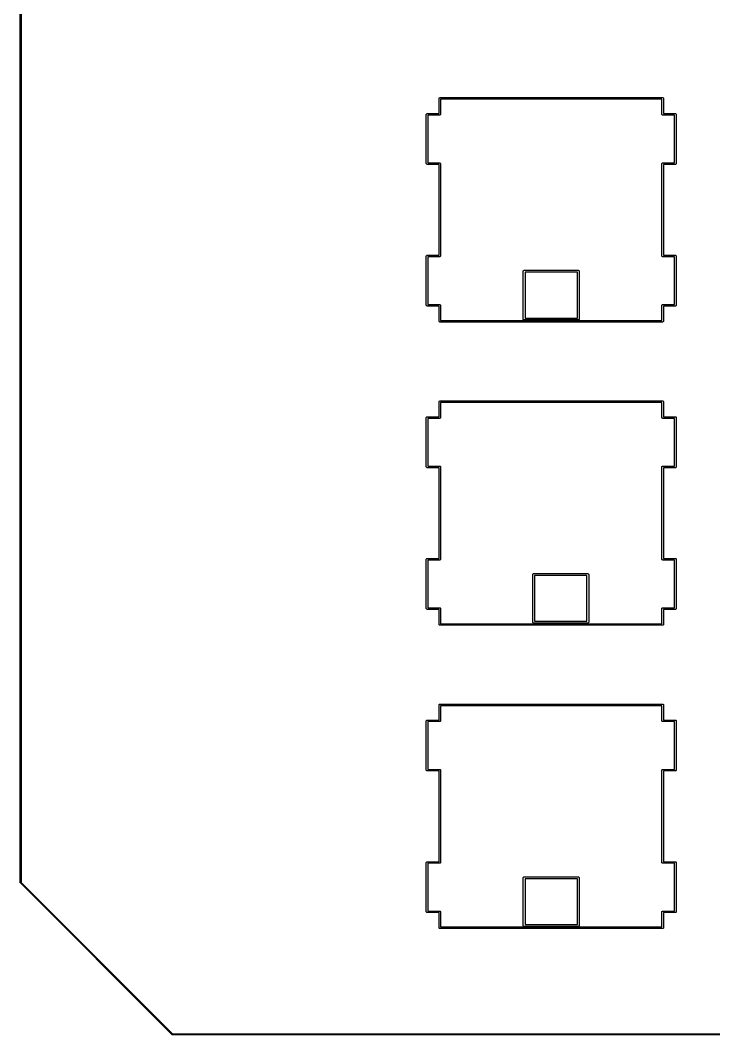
# Model space of a CAD drawing. Extents: x 12 to 413, y -154 to -2.
# Drawn here: x 11.9 to 55.5, y -116.7 to -53 of the extents above; entities that cross this region are included whole.
import ezdxf

# ---------------------------------------------------------------- set-up
doc = ezdxf.new("R2010")
doc.units = 0
doc.layers.add('BLACK', color=7, linetype='CONTINUOUS')

msp = doc.modelspace()

# ---------------------------------------------------------------- linework, layer by layer
at = {"layer": 'BLACK', "linetype": 'CONTINUOUS'}
for p, q in [((11.881262, -107.156504), (11.881262, -21.431504)), ((11.931262, -21.437406), (11.931262, -107.146148)), ((38.193774, -57.888725), (38.19758, -57.869591)), ((38.193774, -58.838725), (38.193774, -57.888725)), ((38.19758, -57.869591), (38.22464, -57.842531)), ((38.22464, -57.842531), (38.243774, -57.838725)), ((38.243774, -57.838725), (52.243774, -57.838725)), ((38.293774, -57.938725), (38.293774, -58.888725)), ((52.193774, -57.938725), (38.293774, -57.938725)), ((52.193774, -58.888725), (52.193774, -57.938725)), ((52.243774, -57.838725), (52.262908, -57.842531)), ((52.262908, -57.842531), (52.289968, -57.869591)), ((52.289968, -57.869591), (52.293774, -57.888725)), ((52.293774, -57.888725), (52.293774, -58.838725)), ((37.393774, -58.888725), (37.39758, -58.869591)), ((37.393774, -61.988725), (37.393774, -58.888725)), ((37.39758, -58.869591), (37.42464, -58.842531)), ((37.42464, -58.842531), (37.443774, -58.838725)), ((37.443774, -58.838725), (38.193774, -58.838725)), ((38.243774, -58.938725), (37.493774, -58.938725)), ((37.493774, -58.938725), (37.493774, -61.938725)), ((38.262908, -58.934919), (38.243774, -58.938725)), ((38.289968, -58.907859), (38.262908, -58.934919)), ((38.293774, -58.888725), (38.289968, -58.907859)), ((52.19758, -58.907859), (52.193774, -58.888725)), ((52.22464, -58.934919), (52.19758, -58.907859)), ((52.243774, -58.938725), (52.22464, -58.934919)), ((52.993774, -58.938725), (52.243774, -58.938725)), ((52.293774, -58.838725), (53.043774, -58.838725)), ((52.993774, -61.938725), (52.993774, -58.938725)), ((53.043774, -58.838725), (53.062908, -58.842531)), ((53.062908, -58.842531), (53.089968, -58.869591)), ((53.089968, -58.869591), (53.093774, -58.888725)), ((53.093774, -58.888725), (53.093774, -61.988725)), ((37.39758, -62.007859), (37.393774, -61.988725)), ((37.42464, -62.034919), (37.39758, -62.007859)), ((37.443774, -62.038725), (37.42464, -62.034919)), ((38.193774, -62.038725), (37.443774, -62.038725)), ((37.493774, -61.938725), (38.243774, -61.938725)), ((38.193774, -67.738725), (38.193774, -62.038725)), ((38.243774, -61.938725), (38.262908, -61.942531)), ((38.262908, -61.942531), (38.289968, -61.969591)), ((38.289968, -61.969591), (38.293774, -61.988725)), ((38.293774, -61.988725), (38.293774, -67.788725)), ((52.193774, -61.988725), (52.19758, -61.969591)), ((52.193774, -67.788725), (52.193774, -61.988725)), ((52.19758, -61.969591), (52.22464, -61.942531)), ((52.22464, -61.942531), (52.243774, -61.938725)), ((52.243774, -61.938725), (52.993774, -61.938725)), ((53.043774, -62.038725), (52.293774, -62.038725)), ((52.293774, -62.038725), (52.293774, -67.738725)), ((53.062908, -62.034919), (53.043774, -62.038725)), ((53.089968, -62.007859), (53.062908, -62.034919)), ((53.093774, -61.988725), (53.089968, -62.007859)), ((37.393774, -67.788725), (37.39758, -67.769591)), ((37.393774, -70.888725), (37.393774, -67.788725)), ((37.39758, -67.769591), (37.42464, -67.742531)), ((37.42464, -67.742531), (37.443774, -67.738725)), ((37.443774, -67.738725), (38.193774, -67.738725)), ((38.243774, -67.838725), (37.493774, -67.838725)), ((37.493774, -67.838725), (37.493774, -70.838725)), ((38.262908, -67.834919), (38.243774, -67.838725)), ((38.289968, -67.807859), (38.262908, -67.834919)), ((38.293774, -67.788725), (38.289968, -67.807859)), ((52.19758, -67.807859), (52.193774, -67.788725)), ((52.22464, -67.834919), (52.19758, -67.807859)), ((52.243774, -67.838725), (52.22464, -67.834919)), ((52.993774, -67.838725), (52.243774, -67.838725)), ((52.293774, -67.738725), (53.043774, -67.738725)), ((52.993774, -70.838725), (52.993774, -67.838725)), ((53.043774, -67.738725), (53.062908, -67.742531)), ((53.062908, -67.742531), (53.089968, -67.769591)), ((53.089968, -67.769591), (53.093774, -67.788725)), ((53.093774, -67.788725), (53.093774, -70.888725)), ((43.48379, -68.746754), (43.488357, -68.723793)), ((43.48379, -71.746754), (43.48379, -68.746754)), ((43.488357, -68.723793), (43.520829, -68.691321)), ((43.520829, -68.691321), (43.54379, -68.686754)), ((43.54379, -68.686754), (46.94379, -68.686754)), ((43.60379, -68.806754), (43.60379, -71.686754)), ((46.88379, -68.806754), (43.60379, -68.806754)), ((46.88379, -71.686754), (46.88379, -68.806754)), ((46.94379, -68.686754), (46.966751, -68.691321)), ((46.966751, -68.691321), (46.999223, -68.723793)), ((46.999223, -68.723793), (47.00379, -68.746754)), ((47.00379, -68.746754), (47.00379, -71.746754)), ((37.39758, -70.907859), (37.393774, -70.888725)), ((37.42464, -70.934919), (37.39758, -70.907859)), ((37.443774, -70.938725), (37.42464, -70.934919)), ((38.193774, -70.938725), (37.443774, -70.938725)), ((37.493774, -70.838725), (38.243774, -70.838725)), ((38.193774, -71.888725), (38.193774, -70.938725)), ((38.243774, -70.838725), (38.262908, -70.842531)), ((38.262908, -70.842531), (38.289968, -70.869591)), ((38.289968, -70.869591), (38.293774, -70.888725)), ((38.293774, -70.888725), (38.293774, -71.838725)), ((52.193774, -70.888725), (52.19758, -70.869591)), ((52.193774, -71.838725), (52.193774, -70.888725)), ((52.19758, -70.869591), (52.22464, -70.842531)), ((52.22464, -70.842531), (52.243774, -70.838725)), ((52.243774, -70.838725), (52.993774, -70.838725)), ((53.043774, -70.938725), (52.293774, -70.938725)), ((52.293774, -70.938725), (52.293774, -71.888725)), ((53.062908, -70.934919), (53.043774, -70.938725)), ((53.089968, -70.907859), (53.062908, -70.934919)), ((53.093774, -70.888725), (53.089968, -70.907859)), ((38.19758, -71.907859), (38.193774, -71.888725)), ((38.22464, -71.934919), (38.19758, -71.907859)), ((38.243774, -71.938725), (38.22464, -71.934919)), ((52.243774, -71.938725), (38.243774, -71.938725)), ((38.293774, -71.838725), (52.193774, -71.838725)), ((43.488357, -71.769715), (43.48379, -71.746754)), ((43.520829, -71.802187), (43.488357, -71.769715)), ((43.54379, -71.806754), (43.520829, -71.802187)), ((46.94379, -71.806754), (43.54379, -71.806754)), ((43.60379, -71.686754), (46.88379, -71.686754)), ((46.966751, -71.802187), (46.94379, -71.806754)), ((46.999223, -71.769715), (46.966751, -71.802187)), ((47.00379, -71.746754), (46.999223, -71.769715)), ((52.262908, -71.934919), (52.243774, -71.938725)), ((52.289968, -71.907859), (52.262908, -71.934919)), ((52.293774, -71.888725), (52.289968, -71.907859)), ((38.193774, -76.938725), (38.19758, -76.919591)), ((38.193774, -77.888725), (38.193774, -76.938725)), ((38.19758, -76.919591), (38.22464, -76.892531)), ((38.22464, -76.892531), (38.243774, -76.888725)), ((38.243774, -76.888725), (52.243774, -76.888725)), ((38.293774, -76.988725), (38.293774, -77.938725)), ((52.193774, -76.988725), (38.293774, -76.988725)), ((52.193774, -77.938725), (52.193774, -76.988725)), ((52.243774, -76.888725), (52.262908, -76.892531)), ((52.262908, -76.892531), (52.289968, -76.919591)), ((52.289968, -76.919591), (52.293774, -76.938725)), ((52.293774, -76.938725), (52.293774, -77.888725)), ((37.393774, -77.938725), (37.39758, -77.919591)), ((37.393774, -81.038725), (37.393774, -77.938725)), ((37.39758, -77.919591), (37.42464, -77.892531)), ((37.42464, -77.892531), (37.443774, -77.888725)), ((37.443774, -77.888725), (38.193774, -77.888725)), ((38.243774, -77.988725), (37.493774, -77.988725)), ((37.493774, -77.988725), (37.493774, -80.988725)), ((38.262908, -77.984919), (38.243774, -77.988725)), ((38.289968, -77.957859), (38.262908, -77.984919)), ((38.293774, -77.938725), (38.289968, -77.957859)), ((52.19758, -77.957859), (52.193774, -77.938725)), ((52.22464, -77.984919), (52.19758, -77.957859)), ((52.243774, -77.988725), (52.22464, -77.984919)), ((52.993774, -77.988725), (52.243774, -77.988725)), ((52.293774, -77.888725), (53.043774, -77.888725)), ((52.993774, -80.988725), (52.993774, -77.988725)), ((53.043774, -77.888725), (53.062908, -77.892531)), ((53.062908, -77.892531), (53.089968, -77.919591)), ((53.089968, -77.919591), (53.093774, -77.938725)), ((53.093774, -77.938725), (53.093774, -81.038725)), ((37.39758, -81.057859), (37.393774, -81.038725)), ((37.42464, -81.084919), (37.39758, -81.057859)), ((37.443774, -81.088725), (37.42464, -81.084919)), ((38.193774, -81.088725), (37.443774, -81.088725)), ((37.493774, -80.988725), (38.243774, -80.988725)), ((38.193774, -86.788725), (38.193774, -81.088725)), ((38.243774, -80.988725), (38.262908, -80.992531)), ((38.262908, -80.992531), (38.289968, -81.019591)), ((38.289968, -81.019591), (38.293774, -81.038725)), ((38.293774, -81.038725), (38.293774, -86.838725)), ((52.193774, -81.038725), (52.19758, -81.019591)), ((52.193774, -86.838725), (52.193774, -81.038725)), ((52.19758, -81.019591), (52.22464, -80.992531)), ((52.22464, -80.992531), (52.243774, -80.988725)), ((52.243774, -80.988725), (52.993774, -80.988725)), ((53.043774, -81.088725), (52.293774, -81.088725)), ((52.293774, -81.088725), (52.293774, -86.788725)), ((53.062908, -81.084919), (53.043774, -81.088725)), ((53.089968, -81.057859), (53.062908, -81.084919)), ((53.093774, -81.038725), (53.089968, -81.057859)), ((37.393774, -86.838725), (37.39758, -86.819591)), ((37.393774, -89.938725), (37.393774, -86.838725)), ((37.39758, -86.819591), (37.42464, -86.792531)), ((37.42464, -86.792531), (37.443774, -86.788725)), ((37.443774, -86.788725), (38.193774, -86.788725)), ((38.243774, -86.888725), (37.493774, -86.888725)), ((37.493774, -86.888725), (37.493774, -89.888725)), ((38.262908, -86.884919), (38.243774, -86.888725)), ((38.289968, -86.857859), (38.262908, -86.884919)), ((38.293774, -86.838725), (38.289968, -86.857859)), ((52.19758, -86.857859), (52.193774, -86.838725)), ((52.22464, -86.884919), (52.19758, -86.857859)), ((52.243774, -86.888725), (52.22464, -86.884919)), ((52.993774, -86.888725), (52.243774, -86.888725)), ((52.293774, -86.788725), (53.043774, -86.788725)), ((52.993774, -89.888725), (52.993774, -86.888725)), ((53.043774, -86.788725), (53.062908, -86.792531)), ((53.062908, -86.792531), (53.089968, -86.819591)), ((53.089968, -86.819591), (53.093774, -86.838725)), ((53.093774, -86.838725), (53.093774, -89.938725)), ((44.079103, -87.79677), (44.08367, -87.773809)), ((44.079103, -90.79677), (44.079103, -87.79677)), ((44.08367, -87.773809), (44.116142, -87.741337)), ((44.116142, -87.741337), (44.139103, -87.73677)), ((44.139103, -87.73677), (47.539103, -87.73677)), ((44.199103, -87.85677), (44.199103, -90.73677)), ((47.479103, -87.85677), (44.199103, -87.85677)), ((47.479103, -90.73677), (47.479103, -87.85677)), ((47.539103, -87.73677), (47.562064, -87.741337)), ((47.562064, -87.741337), (47.594536, -87.773809)), ((47.594536, -87.773809), (47.599103, -87.79677)), ((47.599103, -87.79677), (47.599103, -90.79677)), ((37.39758, -89.957859), (37.393774, -89.938725)), ((37.42464, -89.984919), (37.39758, -89.957859)), ((37.443774, -89.988725), (37.42464, -89.984919)), ((38.193774, -89.988725), (37.443774, -89.988725)), ((37.493774, -89.888725), (38.243774, -89.888725)), ((38.193774, -90.938725), (38.193774, -89.988725)), ((38.243774, -89.888725), (38.262908, -89.892531)), ((38.262908, -89.892531), (38.289968, -89.919591)), ((38.289968, -89.919591), (38.293774, -89.938725)), ((38.293774, -89.938725), (38.293774, -90.888725)), ((52.193774, -89.938725), (52.19758, -89.919591)), ((52.193774, -90.888725), (52.193774, -89.938725)), ((52.19758, -89.919591), (52.22464, -89.892531)), ((52.22464, -89.892531), (52.243774, -89.888725)), ((52.243774, -89.888725), (52.993774, -89.888725)), ((53.043774, -89.988725), (52.293774, -89.988725)), ((52.293774, -89.988725), (52.293774, -90.938725)), ((53.062908, -89.984919), (53.043774, -89.988725)), ((53.089968, -89.957859), (53.062908, -89.984919)), ((53.093774, -89.938725), (53.089968, -89.957859)), ((38.19758, -90.957859), (38.193774, -90.938725)), ((38.22464, -90.984919), (38.19758, -90.957859)), ((38.243774, -90.988725), (38.22464, -90.984919)), ((52.243774, -90.988725), (38.243774, -90.988725)), ((38.293774, -90.888725), (52.193774, -90.888725)), ((44.08367, -90.819731), (44.079103, -90.79677)), ((44.116142, -90.852203), (44.08367, -90.819731)), ((44.139103, -90.85677), (44.116142, -90.852203)), ((47.539103, -90.85677), (44.139103, -90.85677)), ((44.199103, -90.73677), (47.479103, -90.73677)), ((47.562064, -90.852203), (47.539103, -90.85677)), ((47.594536, -90.819731), (47.562064, -90.852203)), ((47.599103, -90.79677), (47.594536, -90.819731)), ((52.262908, -90.984919), (52.243774, -90.988725)), ((52.289968, -90.957859), (52.262908, -90.984919)), ((52.293774, -90.938725), (52.289968, -90.957859)), ((38.193774, -95.988725), (38.19758, -95.969591)), ((38.193774, -96.938725), (38.193774, -95.988725)), ((38.19758, -95.969591), (38.22464, -95.942531)), ((38.22464, -95.942531), (38.243774, -95.938725)), ((38.243774, -95.938725), (52.243774, -95.938725)), ((38.293774, -96.038725), (38.293774, -96.988725)), ((52.193774, -96.038725), (38.293774, -96.038725)), ((52.193774, -96.988725), (52.193774, -96.038725)), ((52.243774, -95.938725), (52.262908, -95.942531)), ((52.262908, -95.942531), (52.289968, -95.969591)), ((52.289968, -95.969591), (52.293774, -95.988725)), ((52.293774, -95.988725), (52.293774, -96.938725)), ((37.393774, -96.988725), (37.39758, -96.969591)), ((37.393774, -100.088725), (37.393774, -96.988725)), ((37.39758, -96.969591), (37.42464, -96.942531)), ((37.42464, -96.942531), (37.443774, -96.938725)), ((37.443774, -96.938725), (38.193774, -96.938725)), ((38.243774, -97.038725), (37.493774, -97.038725)), ((37.493774, -97.038725), (37.493774, -100.038725)), ((38.262908, -97.034919), (38.243774, -97.038725)), ((38.289968, -97.007859), (38.262908, -97.034919)), ((38.293774, -96.988725), (38.289968, -97.007859)), ((52.19758, -97.007859), (52.193774, -96.988725)), ((52.22464, -97.034919), (52.19758, -97.007859)), ((52.243774, -97.038725), (52.22464, -97.034919)), ((52.993774, -97.038725), (52.243774, -97.038725)), ((52.293774, -96.938725), (53.043774, -96.938725)), ((52.993774, -100.038725), (52.993774, -97.038725)), ((53.043774, -96.938725), (53.062908, -96.942531)), ((53.062908, -96.942531), (53.089968, -96.969591)), ((53.089968, -96.969591), (53.093774, -96.988725)), ((53.093774, -96.988725), (53.093774, -100.088725)), ((37.493774, -100.038725), (38.243774, -100.038725)), ((38.243774, -100.038725), (38.262908, -100.042531)), ((38.262908, -100.042531), (38.289968, -100.069591)), ((52.19758, -100.069591), (52.22464, -100.042531)), ((52.22464, -100.042531), (52.243774, -100.038725)), ((52.243774, -100.038725), (52.993774, -100.038725)), ((37.39758, -100.107859), (37.393774, -100.088725)), ((37.42464, -100.134919), (37.39758, -100.107859)), ((37.443774, -100.138725), (37.42464, -100.134919)), ((38.193774, -100.138725), (37.443774, -100.138725)), ((38.193774, -105.838725), (38.193774, -100.138725)), ((38.289968, -100.069591), (38.293774, -100.088725)), ((38.293774, -100.088725), (38.293774, -105.888725)), ((52.193774, -100.088725), (52.19758, -100.069591)), ((52.193774, -105.888725), (52.193774, -100.088725)), ((53.043774, -100.138725), (52.293774, -100.138725)), ((52.293774, -100.138725), (52.293774, -105.838725)), ((53.062908, -100.134919), (53.043774, -100.138725)), ((53.089968, -100.107859), (53.062908, -100.134919)), ((53.093774, -100.088725), (53.089968, -100.107859)), ((37.393774, -105.888725), (37.39758, -105.869591)), ((37.393774, -108.988725), (37.393774, -105.888725)), ((37.39758, -105.869591), (37.42464, -105.842531)), ((37.42464, -105.842531), (37.443774, -105.838725)), ((37.443774, -105.838725), (38.193774, -105.838725)), ((38.243774, -105.938725), (37.493774, -105.938725)), ((37.493774, -105.938725), (37.493774, -108.938725)), ((38.262908, -105.934919), (38.243774, -105.938725)), ((38.289968, -105.907859), (38.262908, -105.934919)), ((38.293774, -105.888725), (38.289968, -105.907859)), ((52.19758, -105.907859), (52.193774, -105.888725)), ((52.22464, -105.934919), (52.19758, -105.907859)), ((52.243774, -105.938725), (52.22464, -105.934919)), ((52.993774, -105.938725), (52.243774, -105.938725)), ((52.293774, -105.838725), (53.043774, -105.838725)), ((52.993774, -108.938725), (52.993774, -105.938725)), ((53.043774, -105.838725), (53.062908, -105.842531)), ((53.062908, -105.842531), (53.089968, -105.869591)), ((53.089968, -105.869591), (53.093774, -105.888725)), ((53.093774, -105.888725), (53.093774, -108.988725)), ((43.483774, -106.846786), (43.488341, -106.823825)), ((43.483774, -109.846786), (43.483774, -106.846786)), ((43.488341, -106.823825), (43.520813, -106.791353)), ((43.520813, -106.791353), (43.543774, -106.786786)), ((43.543774, -106.786786), (46.943774, -106.786786)), ((43.603774, -106.906786), (43.603774, -109.786786)), ((46.883774, -106.906786), (43.603774, -106.906786)), ((46.883774, -109.786786), (46.883774, -106.906786)), ((46.943774, -106.786786), (46.966735, -106.791353)), ((46.966735, -106.791353), (46.999207, -106.823825)), ((46.999207, -106.823825), (47.003774, -106.846786)), ((47.003774, -106.846786), (47.003774, -109.846786)), ((11.883165, -107.166071), (11.881262, -107.156504)), ((11.888584, -107.174182), (11.883165, -107.166071)), ((21.413584, -116.699182), (11.888584, -107.174182)), ((11.931262, -107.146148), (21.441618, -116.656504)), ((37.493774, -108.938725), (38.243774, -108.938725)), ((38.243774, -108.938725), (38.262908, -108.942531)), ((38.262908, -108.942531), (38.289968, -108.969591)), ((52.19758, -108.969591), (52.22464, -108.942531)), ((52.22464, -108.942531), (52.243774, -108.938725)), ((52.243774, -108.938725), (52.993774, -108.938725)), ((37.39758, -109.007859), (37.393774, -108.988725)), ((37.42464, -109.034919), (37.39758, -109.007859)), ((37.443774, -109.038725), (37.42464, -109.034919)), ((38.193774, -109.038725), (37.443774, -109.038725)), ((38.193774, -109.988725), (38.193774, -109.038725)), ((38.289968, -108.969591), (38.293774, -108.988725)), ((38.293774, -108.988725), (38.293774, -109.938725)), ((52.193774, -108.988725), (52.19758, -108.969591)), ((52.193774, -109.938725), (52.193774, -108.988725)), ((53.043774, -109.038725), (52.293774, -109.038725)), ((52.293774, -109.038725), (52.293774, -109.988725)), ((53.062908, -109.034919), (53.043774, -109.038725)), ((53.089968, -109.007859), (53.062908, -109.034919)), ((53.093774, -108.988725), (53.089968, -109.007859)), ((38.19758, -110.007859), (38.193774, -109.988725)), ((38.22464, -110.034919), (38.19758, -110.007859)), ((38.243774, -110.038725), (38.22464, -110.034919)), ((52.243774, -110.038725), (38.243774, -110.038725)), ((38.293774, -109.938725), (52.193774, -109.938725)), ((43.488341, -109.869747), (43.483774, -109.846786)), ((43.520813, -109.902219), (43.488341, -109.869747)), ((43.543774, -109.906786), (43.520813, -109.902219)), ((46.943774, -109.906786), (43.543774, -109.906786)), ((43.603774, -109.786786), (46.883774, -109.786786)), ((46.966735, -109.902219), (46.943774, -109.906786)), ((46.999207, -109.869747), (46.966735, -109.902219)), ((47.003774, -109.846786), (46.999207, -109.869747)), ((52.262908, -110.034919), (52.243774, -110.038725)), ((52.289968, -110.007859), (52.262908, -110.034919)), ((52.293774, -109.988725), (52.289968, -110.007859)), ((21.421695, -116.704601), (21.413584, -116.699182)), ((21.431262, -116.706504), (21.421695, -116.704601)), ((73.818762, -116.706504), (21.431262, -116.706504)), ((21.441618, -116.656504), (73.815683, -116.656504))]:
    msp.add_line(p, q, dxfattribs=at)

doc.saveas('drawing.dxf')
